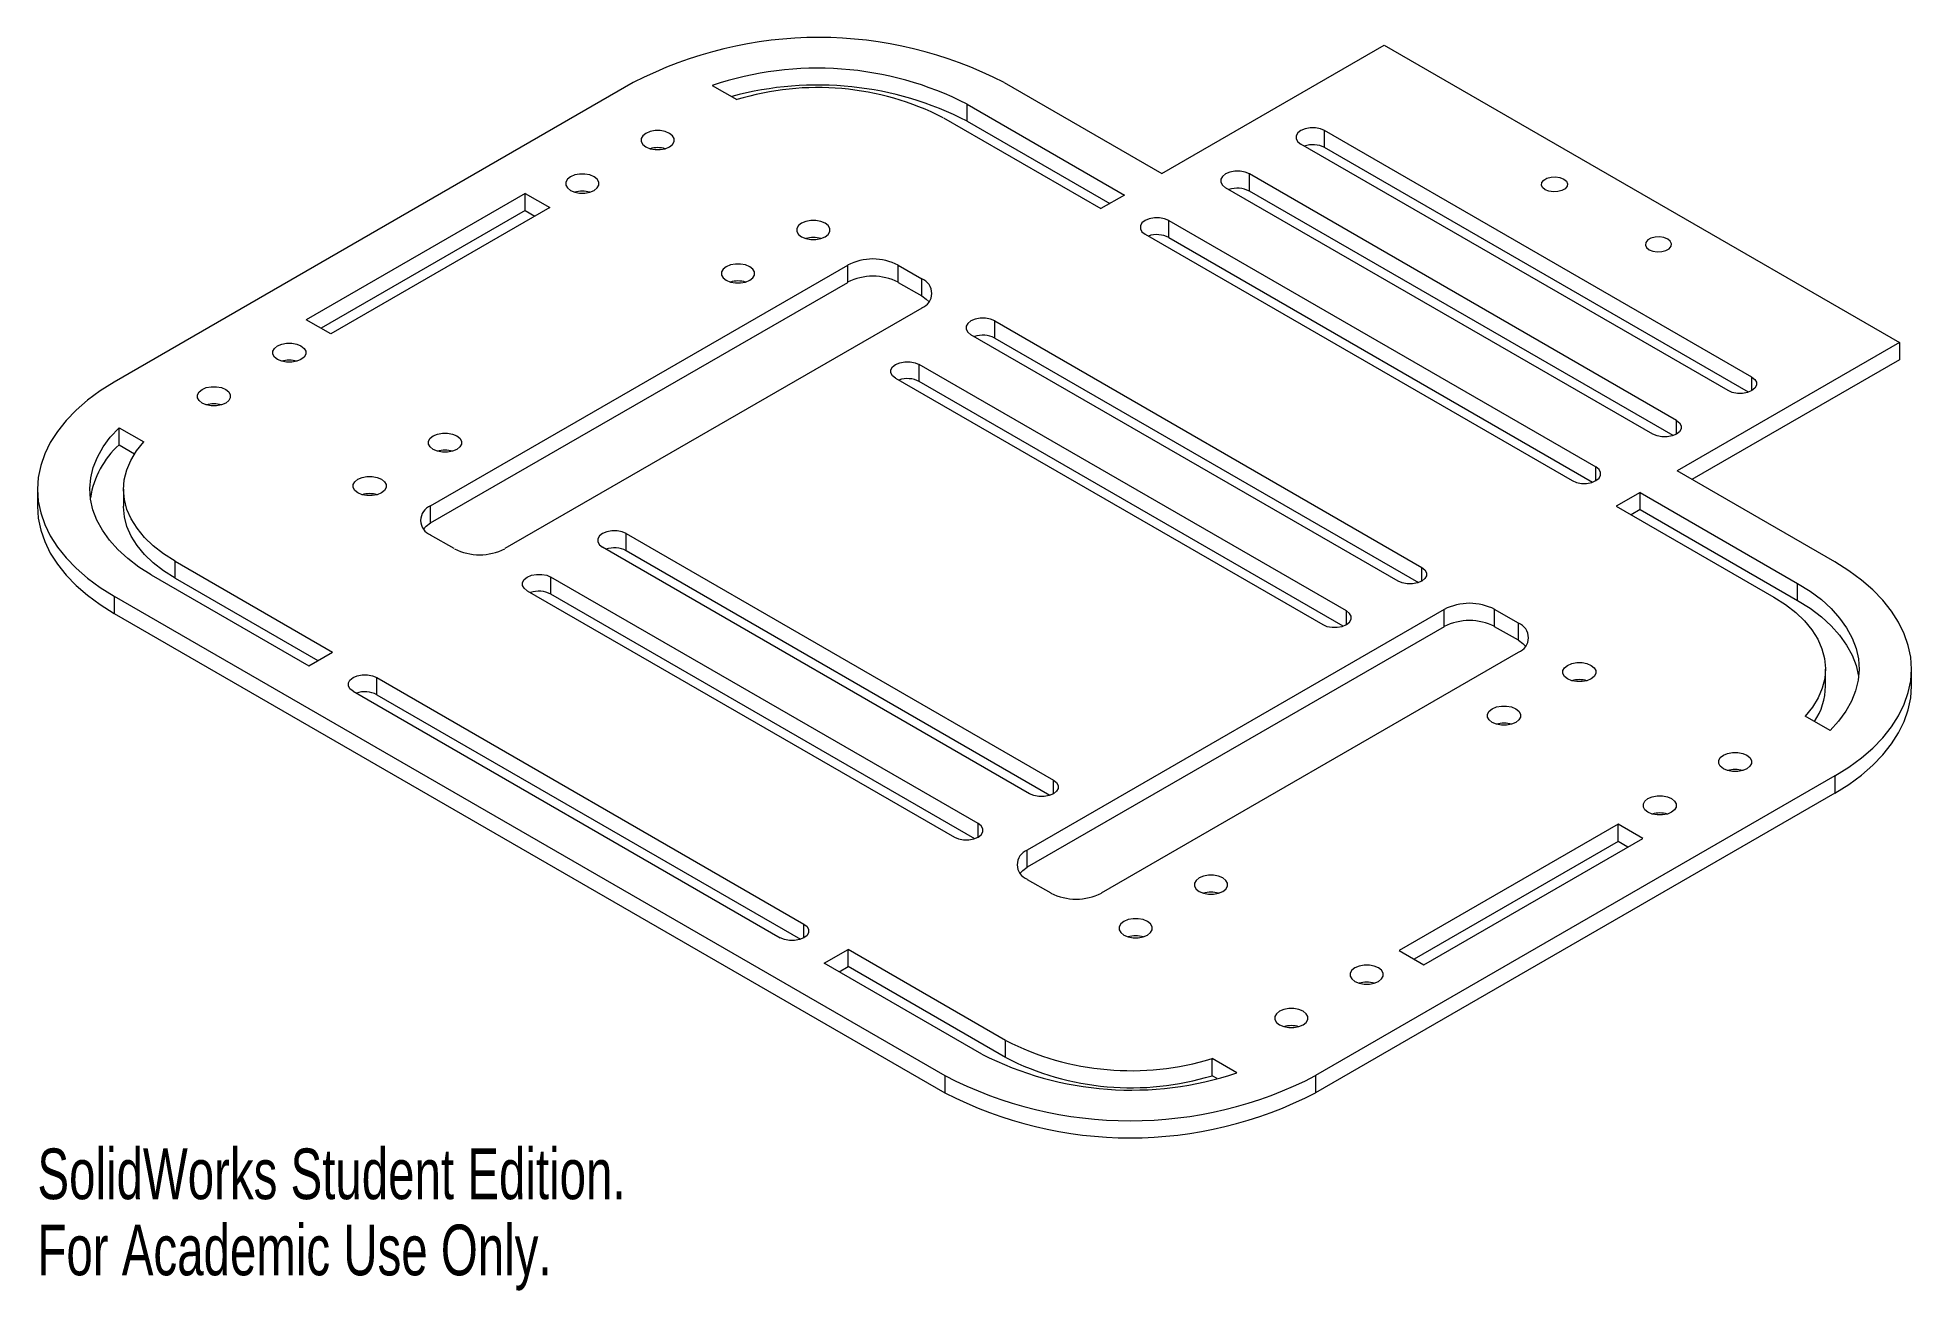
# Paper-space layout '_Isometric' of a CAD drawing. Header units: millimetres. Extents: x 83 to 262, y -42 to 78.
import ezdxf

# ---------------------------------------------------------------- set-up
doc = ezdxf.new("R2010")
doc.units = ezdxf.units.MM
doc.styles.add('SLDTEXTSTYLE0', font='TXT', dxfattribs={"width": 0.7})

psp = doc.layouts.new('_Isometric')

# ---------------------------------------------------------------- linework, layer by layer
at = {"color": 7, "linetype": 'Continuous', "lineweight": 15}
for p, q in [((190.26, 64.63), (211.47, 76.88)), ((211.47, 76.88), (260.61, 48.51)), ((139.87, 73.31), (90.38, 44.73)), ((175.23, 73.31), (190.26, 64.63)), ((147.39, 73.05), (149.75, 71.69)), ((169.43, 69.96), (184.46, 61.29)), ((171.69, 71.27), (186.72, 62.59)), ((171.69, 69.63), (171.69, 71.27)), ((171.69, 69.63), (185.31, 61.78)), ((246.52, 45.23), (205.79, 68.74)), ((205.79, 67.11), (205.79, 68.74)), ((244.26, 43.93), (203.53, 67.44)), ((246.2, 43.78), (205.79, 67.11)), ((239.33, 41.09), (198.61, 64.6)), ((198.61, 62.96), (198.61, 64.6)), ((129.55, 62.75), (108.67, 50.7)), ((129.55, 62.75), (131.9, 61.39)), ((129.55, 61.11), (129.55, 62.75)), ((186.72, 62.59), (184.46, 61.29)), ((237.07, 39.78), (196.35, 63.29)), ((239.01, 39.64), (198.61, 62.96)), ((129.55, 61.11), (110.09, 49.88)), ((131.9, 61.39), (111.03, 49.34)), ((129.55, 61.11), (130.48, 60.57)), ((190.93, 60.16), (231.65, 36.65)), ((190.93, 58.53), (190.93, 60.16)), ((188.67, 58.86), (229.39, 35.35)), ((190.93, 58.53), (231.34, 35.2)), ((120.54, 32.94), (160.31, 55.9)), ((160.31, 54.26), (160.31, 55.9)), ((165.12, 55.9), (167.38, 54.59)), ((165.12, 54.26), (165.12, 55.9)), ((120.54, 31.31), (160.31, 54.26)), ((165.12, 54.26), (167.38, 52.96)), ((167.38, 52.96), (167.38, 54.59)), ((111.03, 49.34), (108.67, 50.7)), ((167.38, 51.81), (127.61, 28.86)), ((174.33, 50.58), (215.05, 27.07)), ((174.33, 48.95), (174.33, 50.58)), ((212.79, 25.76), (172.06, 49.27)), ((174.33, 48.95), (214.73, 25.62)), ((260.61, 48.51), (239.4, 36.27)), ((260.61, 48.51), (260.61, 46.88)), ((260.61, 46.88), (240.81, 35.45)), ((164.88, 45.13), (205.61, 21.62)), ((207.87, 22.92), (167.14, 46.43)), ((167.14, 44.8), (167.14, 46.43)), ((207.55, 21.47), (167.14, 44.8)), ((90.83, 40.39), (93.18, 39.04)), ((90.83, 38.76), (90.83, 40.39)), ((90.83, 38.76), (92.31, 37.91)), ((254.43, 27.59), (239.4, 36.27)), ((83.05, 34.53), (83.05, 32.9)), ((91.25, 34.53), (91.25, 32.9)), ((235.86, 34.22), (233.6, 32.92)), ((235.86, 34.22), (250.89, 25.55)), ((235.86, 32.59), (235.86, 34.22)), ((120.54, 31.31), (120.54, 32.94)), ((233.6, 32.92), (248.63, 24.24)), ((235.86, 32.59), (235.01, 32.1)), ((235.86, 32.59), (250.89, 23.92)), ((122.8, 28.86), (120.54, 30.16)), ((177.66, 5.48), (136.94, 28.99)), ((139.2, 30.3), (179.92, 6.79)), ((139.2, 28.67), (139.2, 30.3)), ((139.2, 28.67), (179.6, 5.34)), ((96.18, 27.67), (111.2, 19)), ((96.18, 26.04), (96.18, 27.67)), ((93.91, 26.37), (108.94, 17.69)), ((96.18, 26.04), (109.79, 18.18)), ((172.74, 2.64), (132.01, 26.15)), ((132.01, 24.52), (132.01, 26.15)), ((250.89, 23.92), (250.89, 25.55)), ((90.38, 24.32), (169.57, -21.39)), ((90.38, 24.32), (90.38, 22.69)), ((129.75, 24.85), (170.48, 1.34)), ((172.42, 1.19), (132.01, 24.52)), ((90.38, 22.69), (169.57, -23.03)), ((217.19, 23.06), (177.42, 0.1)), ((217.19, 21.42), (217.19, 23.06)), ((224.26, 21.75), (222, 23.06)), ((222, 21.42), (222, 23.06)), ((224.26, 20.12), (224.26, 21.75)), ((217.19, 21.42), (177.42, -1.53)), ((224.26, 20.12), (222, 21.42)), ((108.94, 17.69), (111.2, 19)), ((184.5, -3.98), (224.26, 18.98)), ((115.41, 16.57), (156.14, -6.94)), ((115.41, 14.93), (115.41, 16.57)), ((253.55, 15.75), (253.55, 17.38)), ((261.75, 15.75), (261.75, 17.38)), ((113.15, 15.26), (153.87, -8.25)), ((115.41, 14.93), (155.82, -8.39)), ((253.98, 11.52), (251.62, 12.88)), ((254.43, 7.18), (204.93, -21.39)), ((254.43, 7.18), (254.43, 5.55)), ((254.43, 5.55), (204.93, -23.03)), ((233.78, 2.58), (212.9, -9.47)), ((236.13, 1.22), (233.78, 2.58)), ((233.78, 0.94), (233.78, 2.58)), ((177.42, -1.53), (177.42, 0.1)), ((233.78, 0.94), (214.32, -10.29)), ((215.26, -10.83), (236.13, 1.22)), ((234.71, 0.4), (233.78, 0.94)), ((177.42, -2.68), (179.69, -3.98)), ((158.08, -10.68), (160.34, -9.37)), ((173.11, -19.35), (158.08, -10.68)), ((175.37, -18.05), (160.34, -9.37)), ((160.34, -11), (160.34, -9.37)), ((212.9, -9.47), (215.26, -10.83)), ((159.49, -11.49), (160.34, -11)), ((175.37, -19.68), (160.34, -11)), ((175.37, -19.68), (175.37, -18.05)), ((169.57, -21.39), (169.57, -23.03)), ((197.41, -21.14), (195.06, -19.78)), ((195.06, -21.41), (195.06, -19.78)), ((195.55, -21.69), (195.06, -21.41)), ((204.93, -21.39), (204.93, -23.03))]:
    psp.add_line(p, q, dxfattribs=at)
at = {"color": 8, "linetype": 'Continuous', "lineweight": 15}
for p, q in [((246.52, 43.93), (246.52, 45.23)), ((239.33, 39.78), (239.33, 41.09)), ((231.65, 35.35), (231.65, 36.65)), ((215.05, 25.76), (215.05, 27.07)), ((207.87, 21.62), (207.87, 22.92)), ((179.92, 5.48), (179.92, 6.79)), ((172.74, 1.34), (172.74, 2.64)), ((156.14, -8.25), (156.14, -6.94))]:
    psp.add_line(p, q, dxfattribs=at)
at = {"color": 7, "linetype": 'Continuous', "lineweight": 15, "flags": 128}
for points in [[(141.06, 67.18), (141.47, 67.01), (141.94, 66.92), (142.44, 66.92), (142.91, 67.01), (143.31, 67.18), (143.6, 67.41), (143.75, 67.68), (143.75, 67.97), (143.6, 68.24), (143.31, 68.47), (142.91, 68.64), (142.44, 68.73), (141.94, 68.73), (141.47, 68.64), (141.06, 68.47), (140.77, 68.24), (140.62, 67.97), (140.62, 67.68), (140.77, 67.41), (141.06, 67.18)], [(205.79, 68.74), (205.39, 68.91), (204.91, 69), (204.41, 69), (203.94, 68.91), (203.53, 68.74), (203.24, 68.51), (203.08, 68.24), (203.08, 67.95), (203.24, 67.67), (203.53, 67.44)], [(133.88, 63.03), (134.28, 62.86), (134.75, 62.77), (135.25, 62.77), (135.72, 62.86), (136.13, 63.03), (136.42, 63.26), (136.57, 63.54), (136.57, 63.82), (136.42, 64.1), (136.13, 64.33), (135.72, 64.5), (135.25, 64.58), (134.75, 64.58), (134.28, 64.5), (133.88, 64.33), (133.59, 64.1), (133.43, 63.82), (133.43, 63.54), (133.59, 63.26), (133.88, 63.03)], [(198.61, 64.6), (198.2, 64.77), (197.73, 64.86), (197.23, 64.86), (196.75, 64.77), (196.35, 64.6), (196.05, 64.36), (195.9, 64.09), (195.9, 63.8), (196.05, 63.52), (196.35, 63.29)], [(226.82, 63.09), (226.57, 63.3), (226.46, 63.54), (226.5, 63.79), (226.68, 64.02), (226.99, 64.19), (227.38, 64.3), (227.81, 64.32), (228.23, 64.26), (228.59, 64.11), (228.84, 63.91), (228.95, 63.67), (228.91, 63.42), (228.73, 63.19), (228.42, 63.01), (228.03, 62.91), (227.6, 62.88), (227.18, 62.95), (226.82, 63.09)], [(155.91, 58.61), (156.32, 58.44), (156.79, 58.35), (157.28, 58.35), (157.76, 58.44), (158.16, 58.61), (158.45, 58.84), (158.6, 59.11), (158.6, 59.4), (158.45, 59.67), (158.16, 59.9), (157.76, 60.07), (157.28, 60.16), (156.79, 60.16), (156.32, 60.07), (155.91, 59.9), (155.62, 59.67), (155.47, 59.4), (155.47, 59.11), (155.62, 58.84), (155.91, 58.61)], [(190.93, 60.16), (190.52, 60.33), (190.05, 60.42), (189.55, 60.42), (189.07, 60.33), (188.67, 60.16), (188.37, 59.93), (188.22, 59.65), (188.22, 59.37), (188.37, 59.09), (188.67, 58.86)], [(236.73, 57.37), (237.08, 57.23), (237.5, 57.16), (237.94, 57.19), (238.33, 57.29), (238.64, 57.47), (238.82, 57.7), (238.86, 57.95), (238.75, 58.19), (238.5, 58.39), (238.14, 58.54), (237.72, 58.6), (237.29, 58.58), (236.9, 58.47), (236.59, 58.3), (236.41, 58.07), (236.37, 57.82), (236.48, 57.58), (236.73, 57.37)], [(148.73, 54.46), (149.13, 54.29), (149.6, 54.2), (150.1, 54.2), (150.57, 54.29), (150.97, 54.46), (151.27, 54.69), (151.42, 54.96), (151.42, 55.25), (151.27, 55.52), (150.97, 55.75), (150.57, 55.92), (150.1, 56.01), (149.6, 56.01), (149.13, 55.92), (148.73, 55.75), (148.44, 55.52), (148.28, 55.25), (148.28, 54.96), (148.44, 54.69), (148.73, 54.46)], [(167.38, 52.96), (167.8, 52.66), (168.07, 52.39)], [(174.33, 50.58), (173.92, 50.75), (173.45, 50.84), (172.95, 50.84), (172.47, 50.75), (172.06, 50.58), (171.77, 50.34), (171.62, 50.07), (171.62, 49.78), (171.77, 49.51), (172.06, 49.27)], [(108.18, 48.2), (108.47, 47.96), (108.63, 47.69), (108.63, 47.4), (108.47, 47.13), (108.18, 46.9), (107.78, 46.73), (107.31, 46.64), (106.81, 46.64), (106.34, 46.73), (105.94, 46.9), (105.64, 47.13), (105.49, 47.4), (105.49, 47.69), (105.64, 47.96), (105.94, 48.2), (106.34, 48.36), (106.81, 48.45), (107.31, 48.45), (107.78, 48.36), (108.18, 48.2)], [(164.88, 45.13), (164.59, 45.36), (164.43, 45.63), (164.43, 45.92), (164.59, 46.2), (164.88, 46.43), (165.28, 46.6), (165.76, 46.69), (166.26, 46.69), (166.74, 46.6), (167.14, 46.43)], [(90.38, 44.73), (89.04, 43.9), (87.83, 43.01), (86.74, 42.07), (85.78, 41.08), (84.96, 40.05), (84.28, 38.99), (83.75, 37.9), (83.36, 36.79), (83.13, 35.66), (83.05, 34.53), (83.13, 33.4), (83.36, 32.27), (83.75, 31.16), (84.28, 30.07), (84.96, 29.01), (85.78, 27.98), (86.74, 26.99), (87.83, 26.05), (89.04, 25.16), (90.38, 24.32)], [(246.52, 45.23), (246.81, 45), (246.97, 44.73), (246.97, 44.44), (246.81, 44.16), (246.52, 43.93), (246.11, 43.76), (245.64, 43.67), (245.14, 43.67), (244.66, 43.76), (244.26, 43.93)], [(101, 44.05), (101.29, 43.82), (101.44, 43.54), (101.44, 43.26), (101.29, 42.98), (101, 42.75), (100.59, 42.58), (100.12, 42.49), (99.63, 42.49), (99.15, 42.58), (98.75, 42.75), (98.46, 42.98), (98.31, 43.26), (98.31, 43.54), (98.46, 43.82), (98.75, 44.05), (99.15, 44.22), (99.63, 44.3), (100.12, 44.3), (100.59, 44.22), (101, 44.05)], [(93.91, 26.37), (92.73, 27.11), (91.66, 27.92), (90.72, 28.77), (89.91, 29.68), (89.24, 30.61), (88.72, 31.58), (88.34, 32.57), (88.12, 33.58), (88.05, 34.59), (88.14, 35.61), (88.38, 36.61), (88.77, 37.6), (89.32, 38.56), (90, 39.5), (90.83, 40.39)], [(120.78, 38.33), (120.49, 38.56), (120.34, 38.83), (120.34, 39.12), (120.49, 39.39), (120.78, 39.62), (121.19, 39.79), (121.66, 39.88), (122.16, 39.88), (122.63, 39.79), (123.03, 39.62), (123.32, 39.39), (123.47, 39.12), (123.47, 38.83), (123.32, 38.56), (123.03, 38.33), (122.63, 38.16), (122.16, 38.07), (121.66, 38.07), (121.19, 38.16), (120.78, 38.33)], [(239.33, 41.09), (239.63, 40.85), (239.78, 40.58), (239.78, 40.29), (239.63, 40.01), (239.33, 39.78), (238.93, 39.61), (238.45, 39.52), (237.95, 39.52), (237.48, 39.61), (237.07, 39.78)], [(96.18, 27.67), (95.07, 28.37), (94.1, 29.13), (93.25, 29.94), (92.55, 30.8), (91.99, 31.69), (91.59, 32.6), (91.34, 33.54), (91.25, 34.48), (91.33, 35.43), (91.56, 36.37), (91.95, 37.28), (92.49, 38.18), (93.18, 39.04)], [(229.39, 35.35), (229.8, 35.18), (230.27, 35.09), (230.77, 35.09), (231.25, 35.18), (231.65, 35.35), (231.95, 35.58), (232.1, 35.86), (232.1, 36.14), (231.95, 36.42), (231.65, 36.65)], [(113.6, 34.18), (113.31, 34.41), (113.15, 34.68), (113.15, 34.97), (113.31, 35.24), (113.6, 35.48), (114, 35.64), (114.47, 35.73), (114.97, 35.73), (115.44, 35.64), (115.85, 35.48), (116.14, 35.24), (116.29, 34.97), (116.29, 34.68), (116.14, 34.41), (115.85, 34.18), (115.44, 34.01), (114.97, 33.92), (114.47, 33.92), (114, 34.01), (113.6, 34.18)], [(83.05, 32.9), (83.13, 31.76), (83.36, 30.64), (83.75, 29.53), (84.28, 28.44), (84.96, 27.37), (85.78, 26.34), (86.74, 25.36), (87.83, 24.41), (89.04, 23.52), (90.38, 22.69)], [(96.18, 26.04), (95.07, 26.74), (94.1, 27.5), (93.25, 28.31), (92.55, 29.16), (91.99, 30.05), (91.59, 30.97), (91.34, 31.91), (91.25, 32.85), (91.25, 32.9)], [(119.85, 30.73), (120.12, 31.01), (120.54, 31.31)], [(139.2, 30.3), (138.79, 30.47), (138.32, 30.56), (137.82, 30.56), (137.34, 30.47), (136.94, 30.3), (136.64, 30.07), (136.49, 29.79), (136.49, 29.5), (136.64, 29.23), (136.94, 28.99)], [(215.05, 27.07), (215.35, 26.83), (215.5, 26.56), (215.5, 26.27), (215.35, 26), (215.05, 25.76), (214.65, 25.59), (214.17, 25.5), (213.67, 25.5), (213.19, 25.59), (212.79, 25.76)], [(254.43, 7.18), (255.76, 8.01), (256.97, 8.9), (258.06, 9.84), (259.02, 10.83), (259.85, 11.86), (260.52, 12.93), (261.06, 14.02), (261.44, 15.13), (261.67, 16.25), (261.75, 17.38), (261.67, 18.52), (261.44, 19.64), (261.06, 20.75), (260.52, 21.84), (259.85, 22.91), (259.02, 23.94), (258.06, 24.93), (256.97, 25.87), (255.76, 26.76), (254.43, 27.59)], [(129.75, 24.85), (129.46, 25.08), (129.3, 25.35), (129.3, 25.64), (129.46, 25.92), (129.75, 26.15), (130.16, 26.32), (130.63, 26.41), (131.13, 26.41), (131.61, 26.32), (132.01, 26.15)], [(250.89, 25.55), (252.08, 24.8), (253.15, 24), (254.09, 23.14), (254.89, 22.24), (255.56, 21.3), (256.09, 20.33), (256.46, 19.34), (256.68, 18.34), (256.75, 17.32), (256.66, 16.31), (256.42, 15.3), (256.03, 14.32), (255.49, 13.35), (254.8, 12.42), (253.98, 11.52)], [(248.63, 24.24), (249.73, 23.54), (250.71, 22.78), (251.55, 21.97), (252.25, 21.12), (252.81, 20.23), (253.21, 19.31), (253.46, 18.38), (253.55, 17.43), (253.48, 16.49), (253.24, 15.55), (252.86, 14.63), (252.31, 13.74), (251.62, 12.88)], [(250.89, 23.92), (252.08, 23.17), (253.15, 22.36), (254.09, 21.51), (254.89, 20.61), (255.56, 19.67), (256.09, 18.7), (256.46, 17.71), (256.68, 16.7), (256.7, 16.57)], [(205.61, 21.62), (206.01, 21.45), (206.49, 21.36), (206.99, 21.36), (207.46, 21.45), (207.87, 21.62), (208.16, 21.85), (208.32, 22.12), (208.32, 22.41), (208.16, 22.69), (207.87, 22.92)], [(224.26, 20.12), (224.69, 19.82), (224.95, 19.55)], [(228.96, 16.44), (228.67, 16.67), (228.51, 16.94), (228.51, 17.23), (228.67, 17.5), (228.96, 17.73), (229.36, 17.9), (229.83, 17.99), (230.33, 17.99), (230.8, 17.9), (231.2, 17.73), (231.49, 17.5), (231.65, 17.23), (231.65, 16.94), (231.49, 16.67), (231.2, 16.44), (230.8, 16.27), (230.33, 16.18), (229.83, 16.18), (229.36, 16.27), (228.96, 16.44)], [(113.15, 15.26), (112.85, 15.49), (112.7, 15.77), (112.7, 16.06), (112.85, 16.33), (113.15, 16.57), (113.55, 16.74), (114.03, 16.83), (114.53, 16.83), (115.01, 16.74), (115.41, 16.57)], [(254.43, 5.55), (255.76, 6.38), (256.97, 7.27), (258.06, 8.21), (259.02, 9.2), (259.85, 10.23), (260.52, 11.29), (261.06, 12.38), (261.44, 13.49), (261.67, 14.62), (261.75, 15.75)], [(221.77, 12.29), (221.48, 12.52), (221.33, 12.8), (221.33, 13.08), (221.48, 13.36), (221.77, 13.59), (222.18, 13.76), (222.65, 13.84), (223.14, 13.84), (223.62, 13.76), (224.02, 13.59), (224.31, 13.36), (224.46, 13.08), (224.46, 12.8), (224.31, 12.52), (224.02, 12.29), (223.62, 12.12), (223.14, 12.03), (222.65, 12.03), (222.18, 12.12), (221.77, 12.29)], [(246.05, 9.16), (246.34, 8.93), (246.5, 8.66), (246.5, 8.37), (246.34, 8.1), (246.05, 7.87), (245.65, 7.7), (245.18, 7.61), (244.68, 7.61), (244.21, 7.7), (243.81, 7.87), (243.51, 8.1), (243.36, 8.37), (243.36, 8.66), (243.51, 8.93), (243.81, 9.16), (244.21, 9.33), (244.68, 9.42), (245.18, 9.42), (245.65, 9.33), (246.05, 9.16)], [(179.92, 6.79), (180.22, 6.56), (180.37, 6.28), (180.37, 5.99), (180.22, 5.72), (179.92, 5.48), (179.52, 5.31), (179.04, 5.22), (178.54, 5.22), (178.07, 5.31), (177.66, 5.48)], [(238.87, 5.02), (239.16, 4.78), (239.31, 4.51), (239.31, 4.22), (239.16, 3.95), (238.87, 3.72), (238.47, 3.55), (237.99, 3.46), (237.5, 3.46), (237.02, 3.55), (236.62, 3.72), (236.33, 3.95), (236.18, 4.22), (236.18, 4.51), (236.33, 4.78), (236.62, 5.02), (237.02, 5.18), (237.5, 5.27), (237.99, 5.27), (238.47, 5.18), (238.87, 5.02)], [(170.48, 1.34), (170.88, 1.17), (171.36, 1.08), (171.86, 1.08), (172.33, 1.17), (172.74, 1.34), (173.03, 1.57), (173.19, 1.84), (173.19, 2.13), (173.03, 2.41), (172.74, 2.64)], [(176.74, -2.1), (177, -1.83), (177.42, -1.53)], [(193.83, -3.84), (194.23, -4.01), (194.7, -4.1), (195.2, -4.1), (195.67, -4.01), (196.07, -3.84), (196.37, -3.61), (196.52, -3.34), (196.52, -3.05), (196.37, -2.78), (196.07, -2.54), (195.67, -2.38), (195.2, -2.29), (194.7, -2.29), (194.23, -2.38), (193.83, -2.54), (193.54, -2.78), (193.38, -3.05), (193.38, -3.34), (193.54, -3.61), (193.83, -3.84)], [(156.14, -6.94), (156.43, -7.18), (156.58, -7.45), (156.58, -7.74), (156.43, -8.02), (156.14, -8.25), (155.73, -8.42), (155.25, -8.51), (154.75, -8.51), (154.28, -8.42), (153.87, -8.25)], [(186.64, -7.99), (187.05, -8.16), (187.52, -8.25), (188.02, -8.25), (188.49, -8.16), (188.89, -7.99), (189.18, -7.76), (189.33, -7.48), (189.33, -7.2), (189.18, -6.92), (188.89, -6.69), (188.49, -6.52), (188.02, -6.43), (187.52, -6.43), (187.05, -6.52), (186.64, -6.69), (186.35, -6.92), (186.2, -7.2), (186.2, -7.48), (186.35, -7.76), (186.64, -7.99)], [(208.68, -12.41), (209.08, -12.58), (209.55, -12.67), (210.05, -12.67), (210.52, -12.58), (210.92, -12.41), (211.21, -12.18), (211.37, -11.91), (211.37, -11.62), (211.21, -11.35), (210.92, -11.12), (210.52, -10.95), (210.05, -10.86), (209.55, -10.86), (209.08, -10.95), (208.68, -11.12), (208.39, -11.35), (208.23, -11.62), (208.23, -11.91), (208.39, -12.18), (208.68, -12.41)], [(201.49, -16.56), (201.9, -16.73), (202.37, -16.82), (202.86, -16.82), (203.34, -16.73), (203.74, -16.56), (204.03, -16.33), (204.18, -16.06), (204.18, -15.77), (204.03, -15.5), (203.74, -15.26), (203.34, -15.1), (202.86, -15.01), (202.37, -15.01), (201.9, -15.1), (201.49, -15.26), (201.2, -15.5), (201.05, -15.77), (201.05, -16.06), (201.2, -16.33), (201.49, -16.56)]]:
    psp.add_lwpolyline(points, dxfattribs=at)
at = {"color": 7, "linetype": 'Continuous', "lineweight": 15}
for centre, radius, start, end in [((157.55, 39.19), 38.43, 62.6097, 117.3903), ((157.43, 43.29), 31.4, 62.9789, 108.6336), ((157.46, 41.89), 31.19, 62.8375, 105.2503), ((157.45, 46.53), 26.31, 62.9228, 107.0307), ((142.19, 64.53), 2.58, 73.7927, 106.2073), ((204.65, 64.89), 2.5, 62.8486, 108.7569), ((135, 60.38), 2.58, 73.7927, 106.2073), ((197.47, 60.74), 2.5, 62.8486, 108.7569), ((157.04, 55.96), 2.58, 73.7927, 106.2073), ((189.79, 56.31), 2.5, 62.8486, 108.7569), ((162.71, 51.26), 5.23, 62.6097, 117.3903), ((149.85, 51.81), 2.58, 73.7927, 106.2073), ((162.71, 49.62), 5.23, 62.6097, 117.3903), ((166.85, 53.2), 1.48, 290.7834, 69.2166), ((173.19, 46.72), 2.5, 62.8486, 108.7569), ((107.06, 44.25), 2.58, 73.7927, 106.2073), ((166, 42.59), 2.49, 62.7401, 108.8655), ((99.87, 40.1), 2.58, 73.7927, 106.2073), ((96.56, 32.41), 8.55, 132.0762, 171.2597), ((121.91, 35.68), 2.58, 73.7927, 106.2073), ((114.72, 31.53), 2.58, 73.7927, 106.2073), ((121.07, 31.55), 1.48, 110.7834, 249.2166), ((125.21, 33.5), 5.23, 242.6097, 297.3903), ((138.06, 26.44), 2.5, 62.8486, 108.7569), ((130.87, 22.31), 2.49, 62.7401, 108.8655), ((219.6, 18.42), 5.23, 62.6097, 117.3903), ((219.6, 16.78), 5.23, 62.6097, 117.3903), ((223.74, 20.36), 1.48, 290.7834, 69.2166), ((230.08, 13.79), 2.58, 73.7927, 106.2073), ((114.27, 12.72), 2.49, 62.7401, 108.8655), ((247.3, 15.84), 6.25, 326.2726, 359.1467), ((222.9, 9.64), 2.58, 73.7927, 106.2073), ((244.93, 5.22), 2.58, 73.7927, 106.2073), ((237.75, 1.07), 2.58, 73.7927, 106.2073), ((177.95, -1.29), 1.48, 110.7834, 249.2166), ((182.09, 0.66), 5.23, 242.6097, 297.3903), ((194.95, -6.49), 2.58, 73.7927, 106.2073), ((187.77, -10.64), 2.58, 73.7927, 106.2073), ((209.8, -15.06), 2.58, 73.7927, 106.2073), ((202.62, -19.21), 2.58, 73.7927, 106.2073), ((187.37, 8.62), 31.4, 242.9789, 288.6336), ((187.35, 5.38), 26.31, 242.9228, 287.0307), ((187.25, 12.72), 38.43, 242.6097, 297.3903), ((187.35, 3.75), 26.31, 242.9228, 287.0307), ((187.25, 11.09), 38.43, 242.6097, 297.3903)]:
    psp.add_arc(centre, radius, start, end, dxfattribs=at)

# ---------------------------------------------------------------- texts
at = {"color": 7, "linetype": 'Continuous', "char_height": 4.8336, "attachment_point": 1, "style": 'SLDTEXTSTYLE0'}
for s, insert in [('SolidWorks Student Edition.', (83.05, -28.35)), ('For Academic Use Only.', (83.05, -35.61))]:
    psp.add_mtext(s, dxfattribs=dict(at, insert=insert))

doc.saveas('drawing.dxf')
